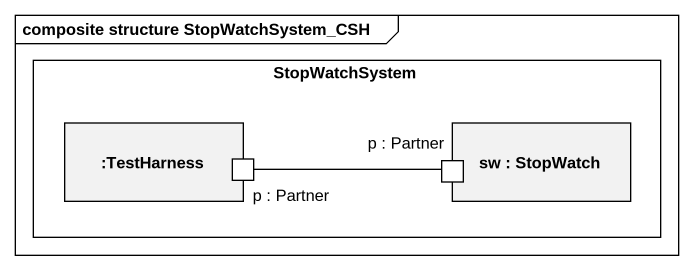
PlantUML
@startuml
mainframe composite structure StopWatchSystem_CSH
rectangle StopWatchSystem {
  rectangle ":TestHarness" as TestHarness {
    port "p : Partner" as p_Partner
  }
  rectangle "sw : StopWatch" as sw {
    port "p : Partner" as p_Partner_2
  }
}
p_Partner -right- p_Partner_2
@enduml
